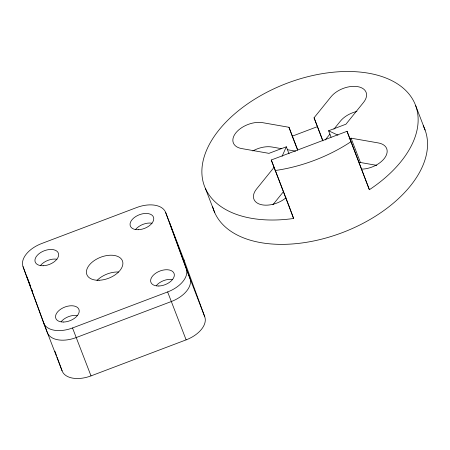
<?xml version="1.0" encoding="UTF-8"?>
<svg xmlns="http://www.w3.org/2000/svg" width="450" height="450" viewBox="0 0 450 450"><rect width="100%" height="100%" fill="white"/><g stroke="black" fill="none" stroke-linecap="round" stroke-linejoin="round"><path stroke-width="0.67" d="M282.071 156.341L286.329 146.779L268.971 153.354L241.701 148.579A20.183 11.891 -21.1 0 1 235.924 132.784A20.183 11.891 -21.1 0 1 262.614 122.67L288.984 127.288L297.636 149.709M274.072 167.316L256.506 189.079A20.183 11.891 -21.1 0 0 260.381 204.429A20.183 11.891 -21.1 0 0 285.958 197.814M322.751 140.782L314.061 117.793L331.048 96.75A20.183 11.891 -21.1 0 1 357.739 86.642A20.183 11.891 -21.1 0 1 363.51 102.437L345.943 124.2L328.584 130.77L331.059 137.177M272.925 204.716L283.466 191.661M325.192 139.978L329.985 134.044M333.906 129.184L340.436 121.095A20.183 11.891 -21.1 0 1 356.923 111.448M297.675 150.278L292.236 136.187L317.312 126.686M293.619 218.481L271.266 160.003L347.046 131.299L369.371 189.714A113.023 66.594 -21.1 0 0 380.537 76.101A113.023 66.594 -21.1 0 0 211.776 140.186A113.023 66.594 -21.1 0 0 293.619 218.481L289.766 207.951M349.121 138.887L351.051 138.161L378.321 142.937A20.183 11.891 -21.1 0 1 385.2 157.208A20.183 11.891 -21.1 0 1 361.429 169.149M359.156 162.99L360.439 162.501L376.802 165.369M43.599 322.903A25.425 14.979 -21.1 0 0 72.523 327.971L167.636 291.943A25.425 14.979 -21.1 0 0 186.266 268.864L165.69 212.574A25.425 14.979 -21.1 0 0 136.766 207.506L41.653 243.534A25.425 14.979 -21.1 0 0 23.023 266.614L43.599 322.903L62.089 370.822A25.425 14.979 -21.1 0 0 91.013 375.891L186.126 339.863A25.425 14.979 -21.1 0 0 204.756 316.783L184.179 260.494L165.69 212.574M281.475 148.674L272.008 147.015A20.183 11.891 -21.1 0 0 252.821 150.969M287.561 149.737L295.673 151.161M328.584 130.77L337.95 135.174M415.704 105.722L425.093 130.061M351.051 138.161L360.439 162.501M347.046 131.299L369.371 189.714M314.061 117.793L322.959 140.856M286.329 146.779L289.046 153.827M271.266 160.003L289.519 207.304M205.391 188.426L214.785 212.771M186.266 268.864L204.756 316.783M167.636 291.943L186.126 339.863M72.523 327.971L91.013 375.891M23.023 266.614L47.301 332.488A25.425 14.979 -21.1 0 0 76.219 337.556L171.332 301.528A25.425 14.979 -21.1 0 0 189.968 278.449L169.386 222.159M26.972 276.851L28.226 280.097M28.727 281.396L30.482 285.947M31.984 289.845L32.738 291.791M288.984 127.288L292.236 136.187M54.911 351.191L56.587 355.77M57.066 357.081L62.089 370.822M423.219 125.747A113.023 66.594 -21.1 0 1 343.249 232.279A113.023 66.594 -21.1 0 1 212.664 206.826M350.871 141.767A113.023 66.594 -21.1 0 1 275.119 170.533M156.218 285.711A12.397 7.301 -21.1 0 1 172.609 279.501M40.528 265.444A12.397 7.301 -21.1 0 1 56.919 259.239M135.641 229.416A12.397 7.301 -21.1 0 1 152.032 223.211M61.104 321.733A12.397 7.301 -21.1 0 1 77.501 315.529M96.981 280.474A19.069 11.239 -21.1 0 1 118.597 272.008M183.639 259.301A25.425 14.979 -21.1 0 1 184.179 260.494M43.178 265.748A12.397 7.301 -21.1 0 0 58.393 253.215A12.397 7.301 -21.1 0 0 38.829 253.862A12.397 7.301 -21.1 0 0 43.178 265.748M158.867 286.009A12.397 7.301 -21.1 0 0 174.083 273.482A12.397 7.301 -21.1 0 0 154.519 274.123A12.397 7.301 -21.1 0 0 158.867 286.009M138.285 229.719A12.397 7.301 -21.1 0 0 153.501 217.192A12.397 7.301 -21.1 0 0 133.942 217.834A12.397 7.301 -21.1 0 0 138.285 229.719M63.754 322.037A12.397 7.301 -21.1 0 0 78.969 309.51A12.397 7.301 -21.1 0 0 59.411 310.151A12.397 7.301 -21.1 0 0 63.754 322.037M99.067 280.26A19.069 11.239 -21.1 0 0 122.479 260.983A19.069 11.239 -21.1 0 0 92.385 261.979A19.069 11.239 -21.1 0 0 99.067 280.26"/></g></svg>
